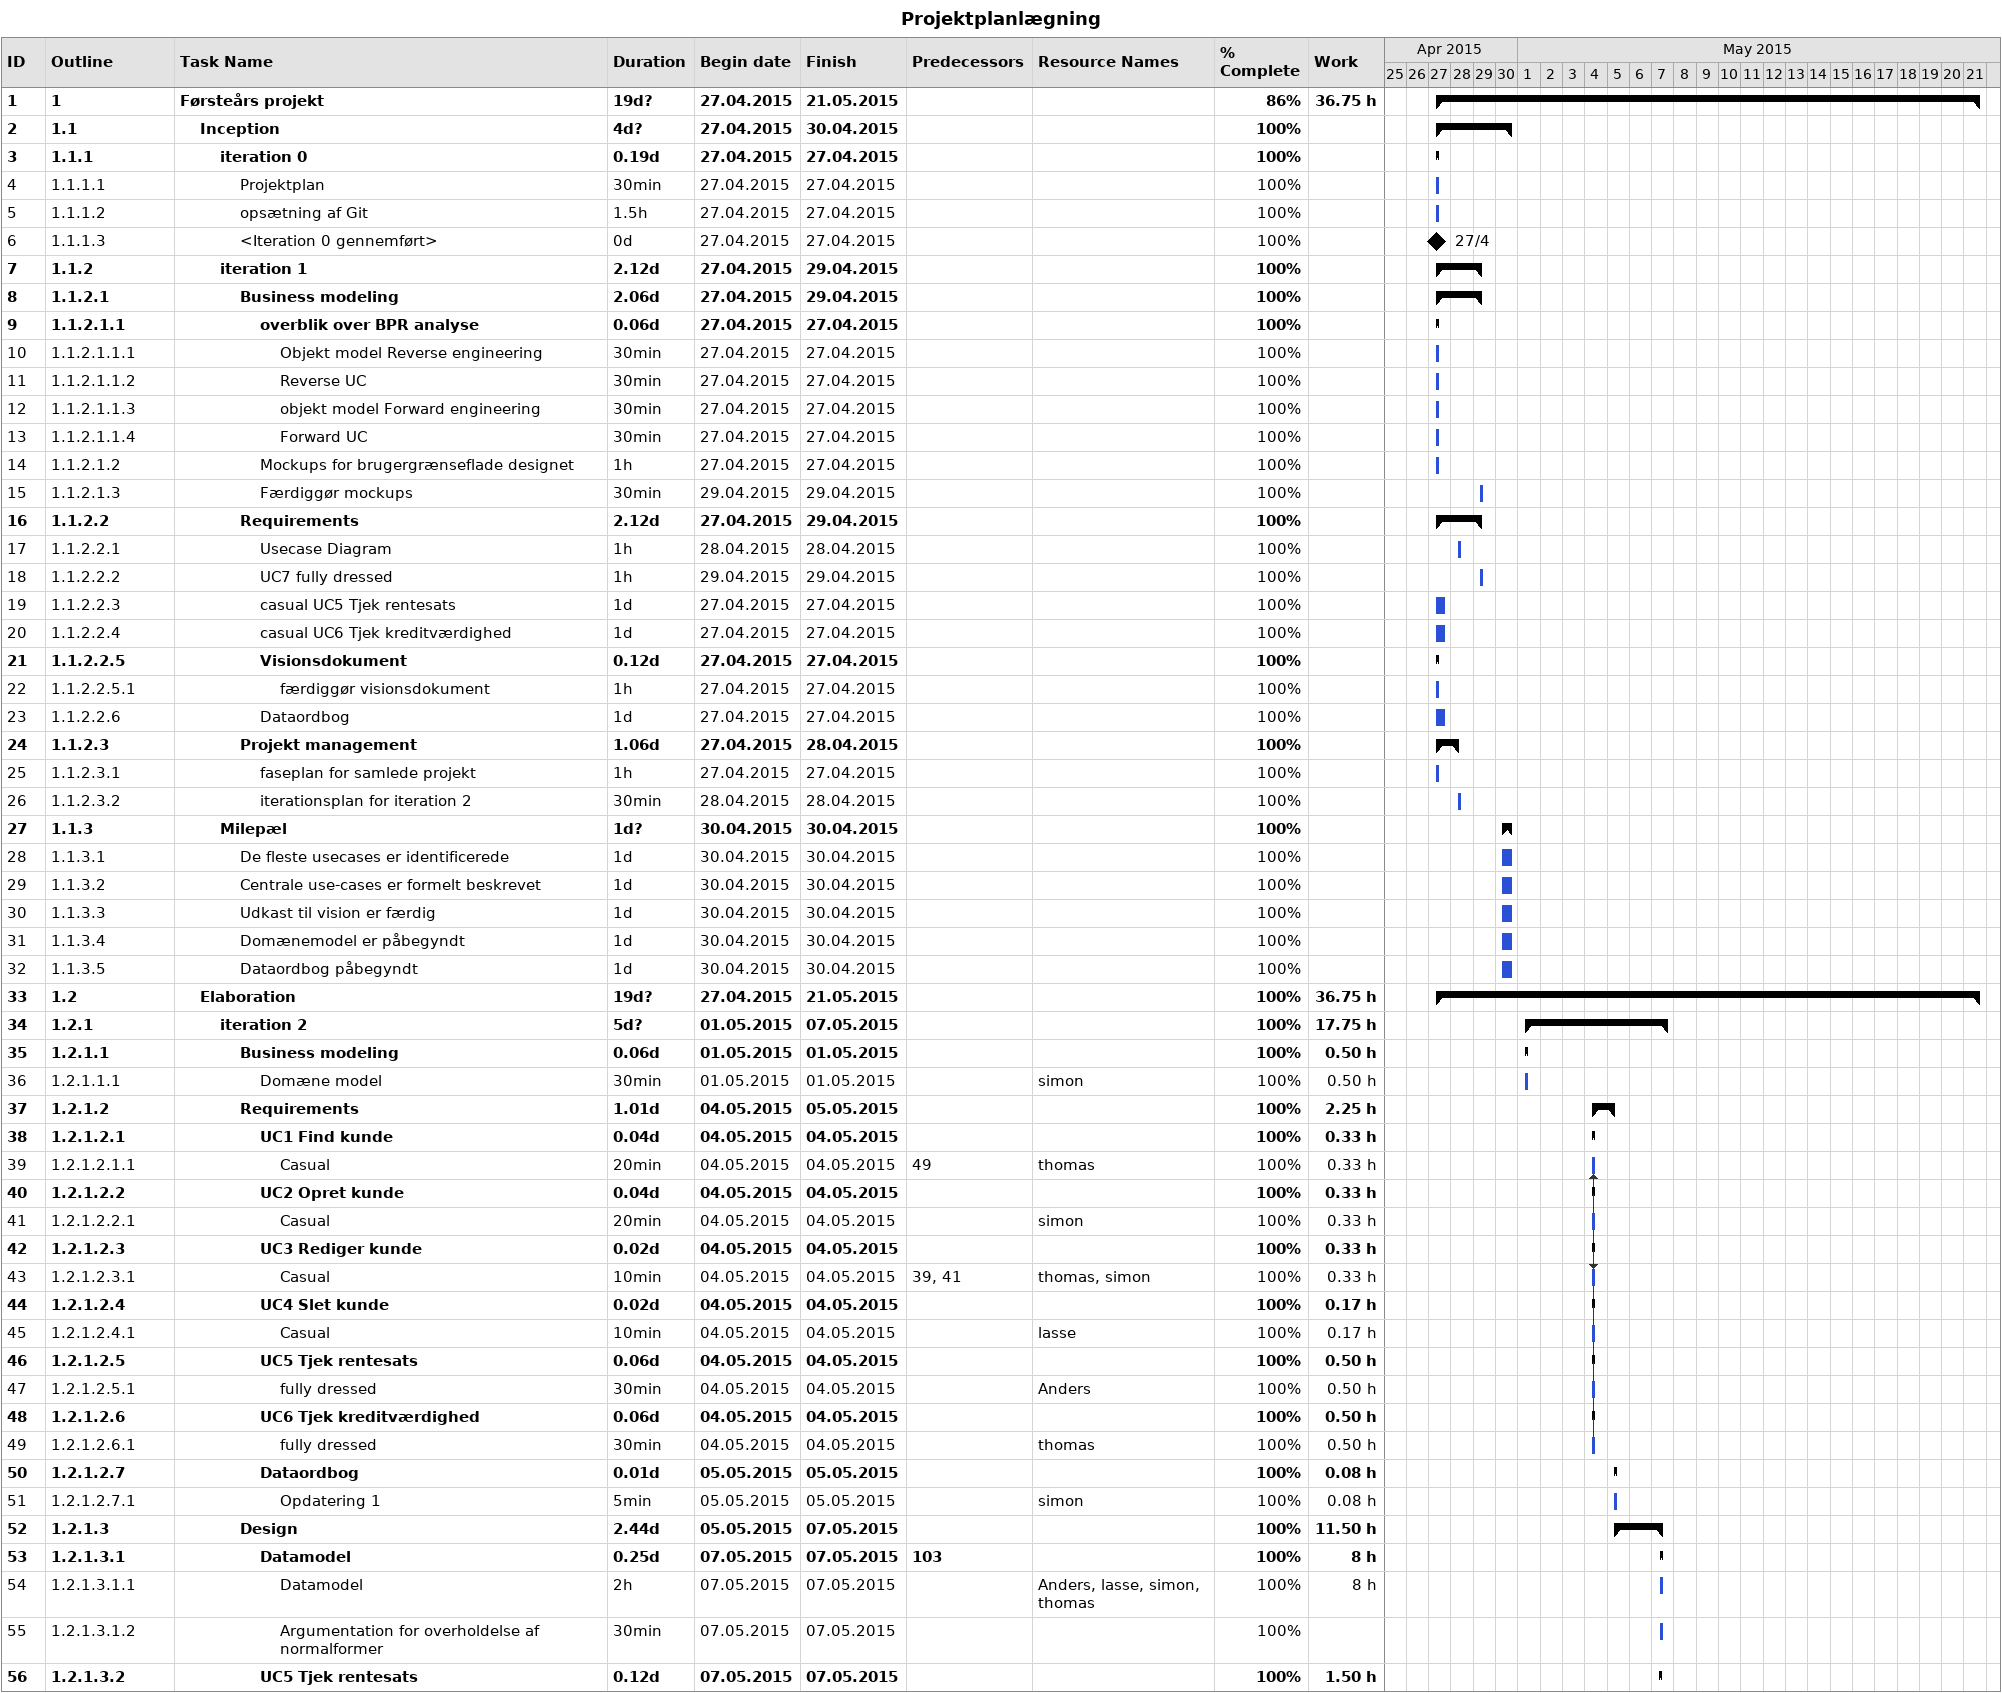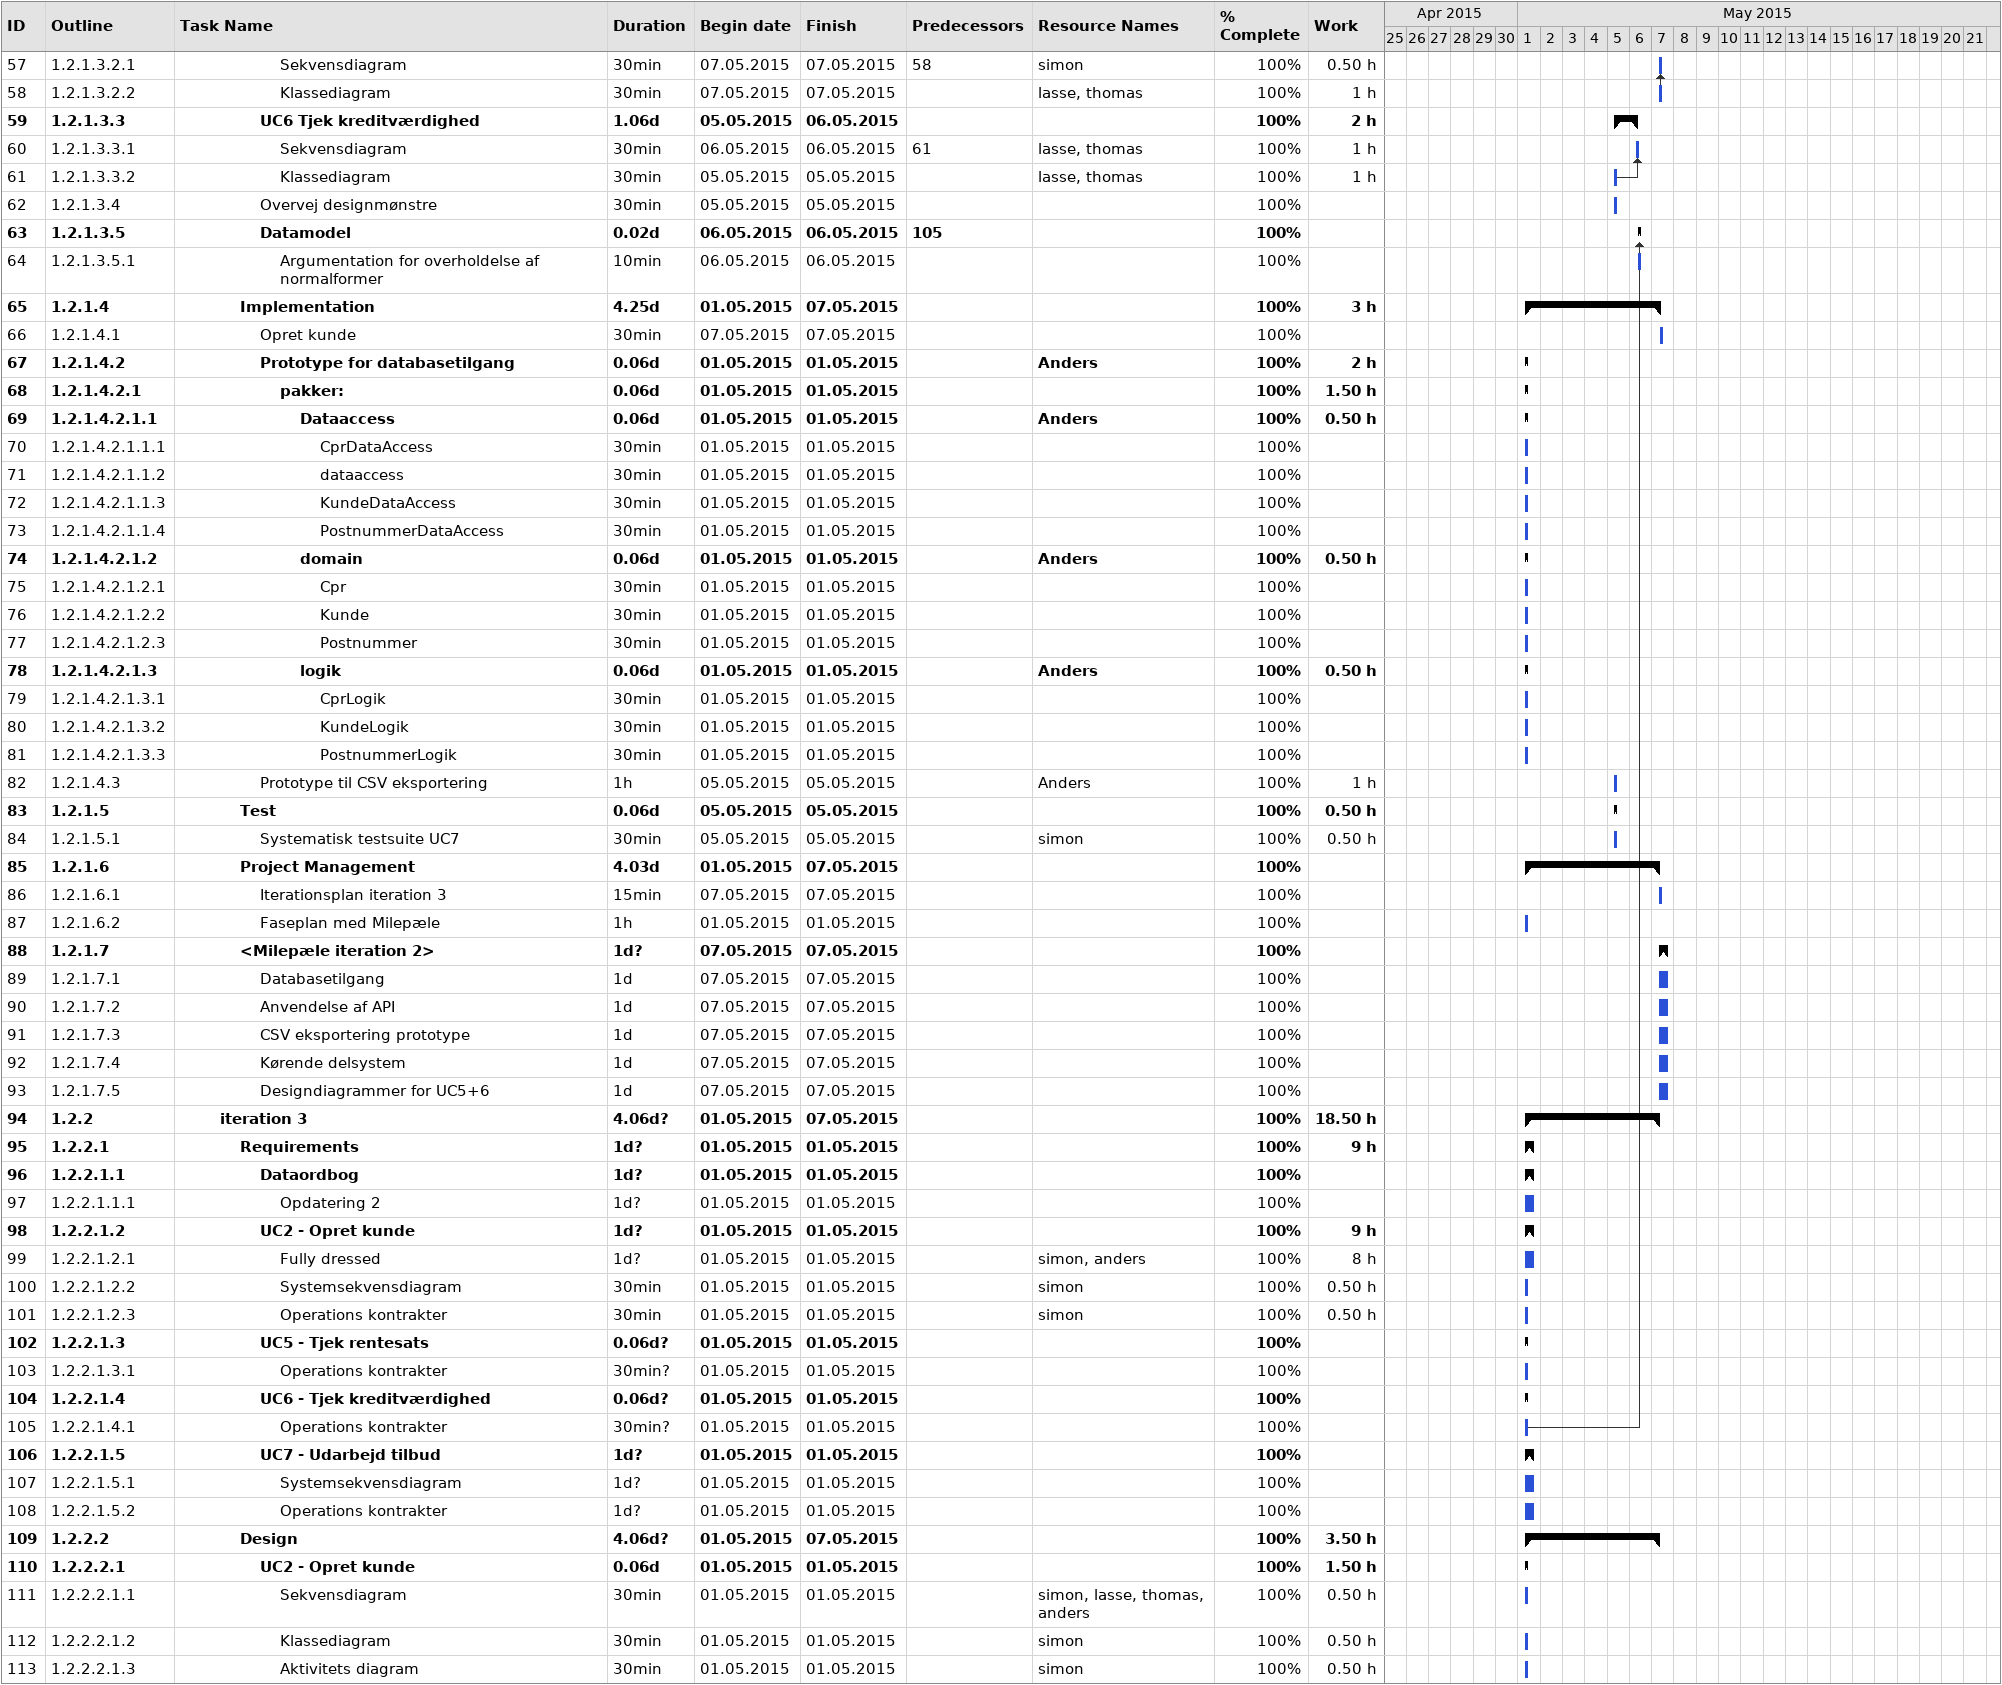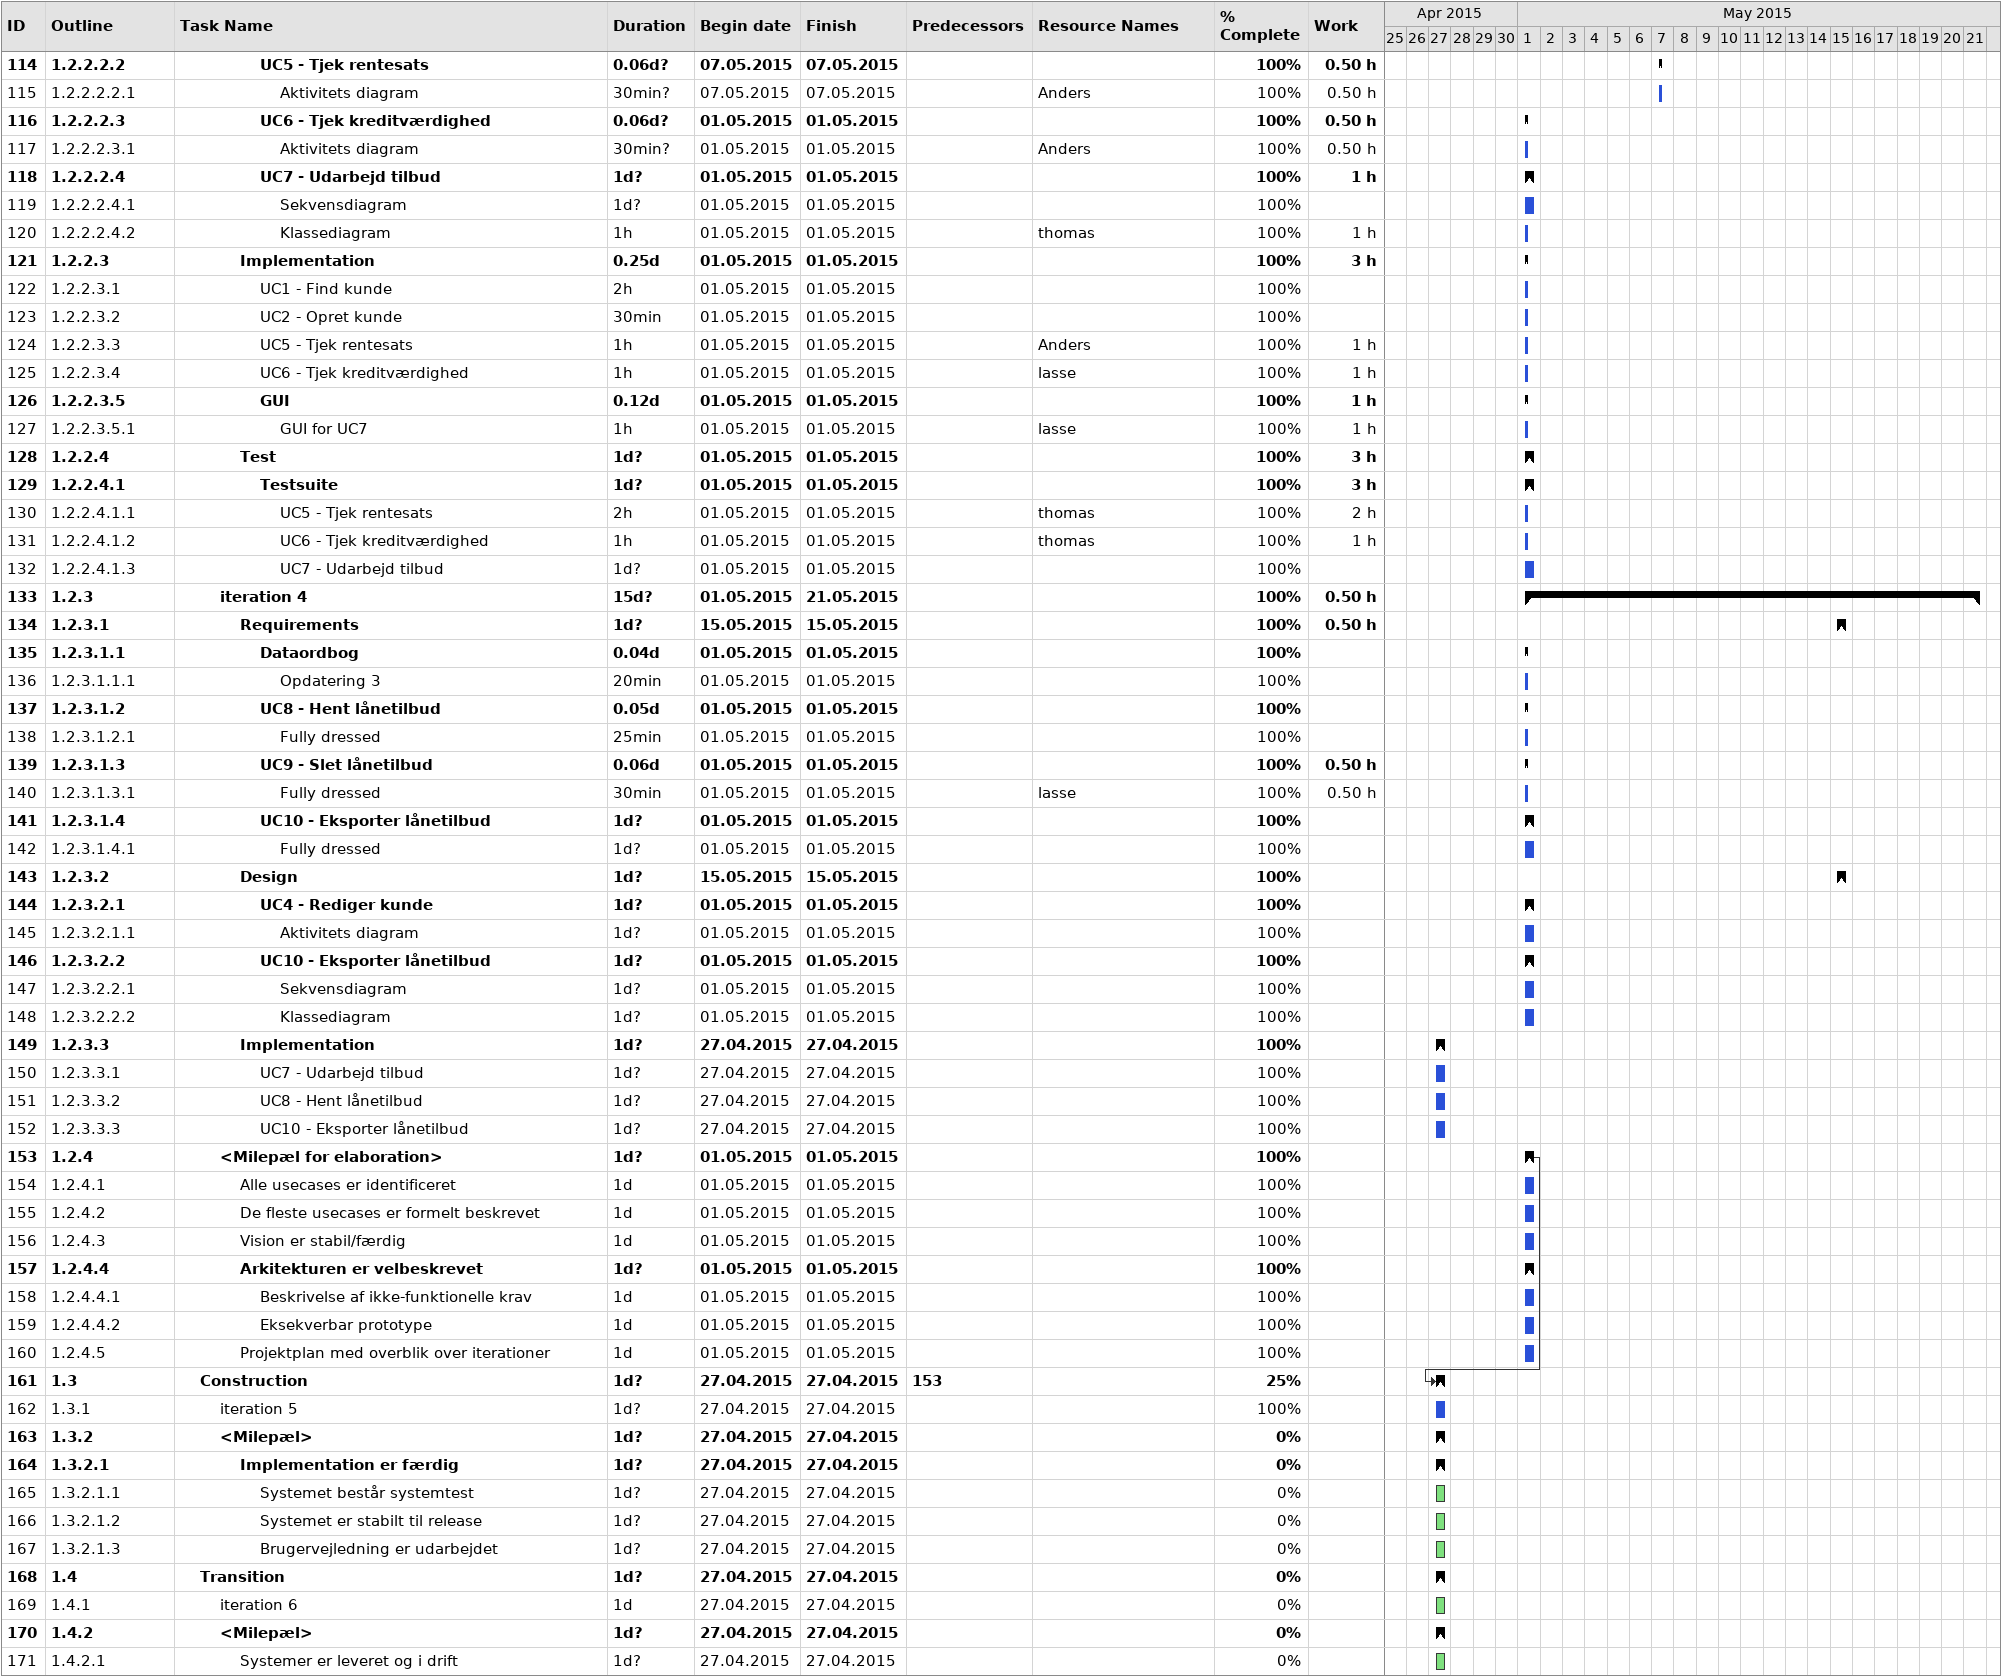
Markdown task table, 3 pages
Projektplanlægning

| ID | WBS | Task | Duration | Start | Finish | Predecessors | Resources | % complete | Work (h) |
|---|---|---|---|---|---|---|---|---|---|
| 1 | 1 | **Førsteårs projekt** | 19d? | 2015-04-27 | 2015-05-21 |  |  | 86 | 36.75 |
| 2 | 1.1 | **Inception** | 4d? | 2015-04-27 | 2015-04-30 |  |  | 100 |  |
| 3 | 1.1.1 | **iteration 0** | 0.19d | 2015-04-27 | 2015-04-27 |  |  | 100 |  |
| 4 | 1.1.1.1 | Projektplan | 30min | 2015-04-27 | 2015-04-27 |  |  | 100 |  |
| 5 | 1.1.1.2 | opsætning af Git | 1.5h | 2015-04-27 | 2015-04-27 |  |  | 100 |  |
| 6 | 1.1.1.3 | <Iteration 0 gennemført> | 0d | 2015-04-27 | 2015-04-27 |  |  | 100 |  |
| 7 | 1.1.2 | **iteration 1** | 2.12d | 2015-04-27 | 2015-04-29 |  |  | 100 |  |
| 8 | 1.1.2.1 | **Business modeling** | 2.06d | 2015-04-27 | 2015-04-29 |  |  | 100 |  |
| 9 | 1.1.2.1.1 | **overblik over BPR analyse** | 0.06d | 2015-04-27 | 2015-04-27 |  |  | 100 |  |
| 10 | 1.1.2.1.1.1 | Objekt model Reverse engineering | 30min | 2015-04-27 | 2015-04-27 |  |  | 100 |  |
| 11 | 1.1.2.1.1.2 | Reverse UC | 30min | 2015-04-27 | 2015-04-27 |  |  | 100 |  |
| 12 | 1.1.2.1.1.3 | objekt model Forward engineering | 30min | 2015-04-27 | 2015-04-27 |  |  | 100 |  |
| 13 | 1.1.2.1.1.4 | Forward UC | 30min | 2015-04-27 | 2015-04-27 |  |  | 100 |  |
| 14 | 1.1.2.1.2 | Mockups for brugergrænseflade designet | 1h | 2015-04-27 | 2015-04-27 |  |  | 100 |  |
| 15 | 1.1.2.1.3 | Færdiggør mockups | 30min | 2015-04-29 | 2015-04-29 |  |  | 100 |  |
| 16 | 1.1.2.2 | **Requirements** | 2.12d | 2015-04-27 | 2015-04-29 |  |  | 100 |  |
| 17 | 1.1.2.2.1 | Usecase Diagram | 1h | 2015-04-28 | 2015-04-28 |  |  | 100 |  |
| 18 | 1.1.2.2.2 | UC7 fully dressed | 1h | 2015-04-29 | 2015-04-29 |  |  | 100 |  |
| 19 | 1.1.2.2.3 | casual UC5 Tjek rentesats | 1d | 2015-04-27 | 2015-04-27 |  |  | 100 |  |
| 20 | 1.1.2.2.4 | casual UC6 Tjek kreditværdighed | 1d | 2015-04-27 | 2015-04-27 |  |  | 100 |  |
| 21 | 1.1.2.2.5 | **Visionsdokument** | 0.12d | 2015-04-27 | 2015-04-27 |  |  | 100 |  |
| 22 | 1.1.2.2.5.1 | færdiggør visionsdokument | 1h | 2015-04-27 | 2015-04-27 |  |  | 100 |  |
| 23 | 1.1.2.2.6 | Dataordbog | 1d | 2015-04-27 | 2015-04-27 |  |  | 100 |  |
| 24 | 1.1.2.3 | **Projekt management** | 1.06d | 2015-04-27 | 2015-04-28 |  |  | 100 |  |
| 25 | 1.1.2.3.1 | faseplan for samlede projekt | 1h | 2015-04-27 | 2015-04-27 |  |  | 100 |  |
| 26 | 1.1.2.3.2 | iterationsplan for iteration 2 | 30min | 2015-04-28 | 2015-04-28 |  |  | 100 |  |
| 27 | 1.1.3 | **Milepæl** | 1d? | 2015-04-30 | 2015-04-30 |  |  | 100 |  |
| 28 | 1.1.3.1 | De fleste usecases er identificerede | 1d | 2015-04-30 | 2015-04-30 |  |  | 100 |  |
| 29 | 1.1.3.2 | Centrale use-cases er formelt beskrevet | 1d | 2015-04-30 | 2015-04-30 |  |  | 100 |  |
| 30 | 1.1.3.3 | Udkast til vision er færdig | 1d | 2015-04-30 | 2015-04-30 |  |  | 100 |  |
| 31 | 1.1.3.4 | Domænemodel er påbegyndt | 1d | 2015-04-30 | 2015-04-30 |  |  | 100 |  |
| 32 | 1.1.3.5 | Dataordbog påbegyndt | 1d | 2015-04-30 | 2015-04-30 |  |  | 100 |  |
| 33 | 1.2 | **Elaboration** | 19d? | 2015-04-27 | 2015-05-21 |  |  | 100 | 36.75 |
| 34 | 1.2.1 | **iteration 2** | 5d? | 2015-05-01 | 2015-05-07 |  |  | 100 | 17.75 |
| 35 | 1.2.1.1 | **Business modeling** | 0.06d | 2015-05-01 | 2015-05-01 |  |  | 100 | 0.50 |
| 36 | 1.2.1.1.1 | Domæne model | 30min | 2015-05-01 | 2015-05-01 |  | simon | 100 | 0.50 |
| 37 | 1.2.1.2 | **Requirements** | 1.01d | 2015-05-04 | 2015-05-05 |  |  | 100 | 2.25 |
| 38 | 1.2.1.2.1 | **UC1 Find kunde** | 0.04d | 2015-05-04 | 2015-05-04 |  |  | 100 | 0.33 |
| 39 | 1.2.1.2.1.1 | Casual | 20min | 2015-05-04 | 2015-05-04 | 49 | thomas | 100 | 0.33 |
| 40 | 1.2.1.2.2 | **UC2 Opret kunde** | 0.04d | 2015-05-04 | 2015-05-04 |  |  | 100 | 0.33 |
| 41 | 1.2.1.2.2.1 | Casual | 20min | 2015-05-04 | 2015-05-04 |  | simon | 100 | 0.33 |
| 42 | 1.2.1.2.3 | **UC3 Rediger kunde** | 0.02d | 2015-05-04 | 2015-05-04 |  |  | 100 | 0.33 |
| 43 | 1.2.1.2.3.1 | Casual | 10min | 2015-05-04 | 2015-05-04 | 39, 41 | thomas, simon | 100 | 0.33 |
| 44 | 1.2.1.2.4 | **UC4 Slet kunde** | 0.02d | 2015-05-04 | 2015-05-04 |  |  | 100 | 0.17 |
| 45 | 1.2.1.2.4.1 | Casual | 10min | 2015-05-04 | 2015-05-04 |  | lasse | 100 | 0.17 |
| 46 | 1.2.1.2.5 | **UC5 Tjek rentesats** | 0.06d | 2015-05-04 | 2015-05-04 |  |  | 100 | 0.50 |
| 47 | 1.2.1.2.5.1 | fully dressed | 30min | 2015-05-04 | 2015-05-04 |  | Anders | 100 | 0.50 |
| 48 | 1.2.1.2.6 | **UC6 Tjek kreditværdighed** | 0.06d | 2015-05-04 | 2015-05-04 |  |  | 100 | 0.50 |
| 49 | 1.2.1.2.6.1 | fully dressed | 30min | 2015-05-04 | 2015-05-04 |  | thomas | 100 | 0.50 |
| 50 | 1.2.1.2.7 | **Dataordbog** | 0.01d | 2015-05-05 | 2015-05-05 |  |  | 100 | 0.08 |
| 51 | 1.2.1.2.7.1 | Opdatering 1 | 5min | 2015-05-05 | 2015-05-05 |  | simon | 100 | 0.08 |
| 52 | 1.2.1.3 | **Design** | 2.44d | 2015-05-05 | 2015-05-07 |  |  | 100 | 11.50 |
| 53 | 1.2.1.3.1 | **Datamodel** | 0.25d | 2015-05-07 | 2015-05-07 | 103 |  | 100 | 8 |
| 54 | 1.2.1.3.1.1 | Datamodel | 2h | 2015-05-07 | 2015-05-07 |  | Anders, lasse, simon, thomas | 100 | 8 |
| 55 | 1.2.1.3.1.2 | Argumentation for overholdelse af normalformer | 30min | 2015-05-07 | 2015-05-07 |  |  | 100 |  |
| 56 | 1.2.1.3.2 | **UC5 Tjek rentesats** | 0.12d | 2015-05-07 | 2015-05-07 |  |  | 100 | 1.50 |
| 57 | 1.2.1.3.2.1 | Sekvensdiagram | 30min | 2015-05-07 | 2015-05-07 | 58 | simon | 100 | 0.50 |
| 58 | 1.2.1.3.2.2 | Klassediagram | 30min | 2015-05-07 | 2015-05-07 |  | lasse, thomas | 100 | 1 |
| 59 | 1.2.1.3.3 | **UC6 Tjek kreditværdighed** | 1.06d | 2015-05-05 | 2015-05-06 |  |  | 100 | 2 |
| 60 | 1.2.1.3.3.1 | Sekvensdiagram | 30min | 2015-05-06 | 2015-05-06 | 61 | lasse, thomas | 100 | 1 |
| 61 | 1.2.1.3.3.2 | Klassediagram | 30min | 2015-05-05 | 2015-05-05 |  | lasse, thomas | 100 | 1 |
| 62 | 1.2.1.3.4 | Overvej designmønstre | 30min | 2015-05-05 | 2015-05-05 |  |  | 100 |  |
| 63 | 1.2.1.3.5 | **Datamodel** | 0.02d | 2015-05-06 | 2015-05-06 | 105 |  | 100 |  |
| 64 | 1.2.1.3.5.1 | Argumentation for overholdelse af normalformer | 10min | 2015-05-06 | 2015-05-06 |  |  | 100 |  |
| 65 | 1.2.1.4 | **Implementation** | 4.25d | 2015-05-01 | 2015-05-07 |  |  | 100 | 3 |
| 66 | 1.2.1.4.1 | Opret kunde | 30min | 2015-05-07 | 2015-05-07 |  |  | 100 |  |
| 67 | 1.2.1.4.2 | **Prototype for databasetilgang** | 0.06d | 2015-05-01 | 2015-05-01 |  | Anders | 100 | 2 |
| 68 | 1.2.1.4.2.1 | **pakker:** | 0.06d | 2015-05-01 | 2015-05-01 |  |  | 100 | 1.50 |
| 69 | 1.2.1.4.2.1.1 | **Dataaccess** | 0.06d | 2015-05-01 | 2015-05-01 |  | Anders | 100 | 0.50 |
| 70 | 1.2.1.4.2.1.1.1 | CprDataAccess | 30min | 2015-05-01 | 2015-05-01 |  |  | 100 |  |
| 71 | 1.2.1.4.2.1.1.2 | dataaccess | 30min | 2015-05-01 | 2015-05-01 |  |  | 100 |  |
| 72 | 1.2.1.4.2.1.1.3 | KundeDataAccess | 30min | 2015-05-01 | 2015-05-01 |  |  | 100 |  |
| 73 | 1.2.1.4.2.1.1.4 | PostnummerDataAccess | 30min | 2015-05-01 | 2015-05-01 |  |  | 100 |  |
| 74 | 1.2.1.4.2.1.2 | **domain** | 0.06d | 2015-05-01 | 2015-05-01 |  | Anders | 100 | 0.50 |
| 75 | 1.2.1.4.2.1.2.1 | Cpr | 30min | 2015-05-01 | 2015-05-01 |  |  | 100 |  |
| 76 | 1.2.1.4.2.1.2.2 | Kunde | 30min | 2015-05-01 | 2015-05-01 |  |  | 100 |  |
| 77 | 1.2.1.4.2.1.2.3 | Postnummer | 30min | 2015-05-01 | 2015-05-01 |  |  | 100 |  |
| 78 | 1.2.1.4.2.1.3 | **logik** | 0.06d | 2015-05-01 | 2015-05-01 |  | Anders | 100 | 0.50 |
| 79 | 1.2.1.4.2.1.3.1 | CprLogik | 30min | 2015-05-01 | 2015-05-01 |  |  | 100 |  |
| 80 | 1.2.1.4.2.1.3.2 | KundeLogik | 30min | 2015-05-01 | 2015-05-01 |  |  | 100 |  |
| 81 | 1.2.1.4.2.1.3.3 | PostnummerLogik | 30min | 2015-05-01 | 2015-05-01 |  |  | 100 |  |
| 82 | 1.2.1.4.3 | Prototype til CSV eksportering | 1h | 2015-05-05 | 2015-05-05 |  | Anders | 100 | 1 |
| 83 | 1.2.1.5 | **Test** | 0.06d | 2015-05-05 | 2015-05-05 |  |  | 100 | 0.50 |
| 84 | 1.2.1.5.1 | Systematisk testsuite UC7 | 30min | 2015-05-05 | 2015-05-05 |  | simon | 100 | 0.50 |
| 85 | 1.2.1.6 | **Project Management** | 4.03d | 2015-05-01 | 2015-05-07 |  |  | 100 |  |
| 86 | 1.2.1.6.1 | Iterationsplan iteration 3 | 15min | 2015-05-07 | 2015-05-07 |  |  | 100 |  |
| 87 | 1.2.1.6.2 | Faseplan med Milepæle | 1h | 2015-05-01 | 2015-05-01 |  |  | 100 |  |
| 88 | 1.2.1.7 | **<Milepæle iteration 2>** | 1d? | 2015-05-07 | 2015-05-07 |  |  | 100 |  |
| 89 | 1.2.1.7.1 | Databasetilgang | 1d | 2015-05-07 | 2015-05-07 |  |  | 100 |  |
| 90 | 1.2.1.7.2 | Anvendelse af API | 1d | 2015-05-07 | 2015-05-07 |  |  | 100 |  |
| 91 | 1.2.1.7.3 | CSV eksportering prototype | 1d | 2015-05-07 | 2015-05-07 |  |  | 100 |  |
| 92 | 1.2.1.7.4 | Kørende delsystem | 1d | 2015-05-07 | 2015-05-07 |  |  | 100 |  |
| 93 | 1.2.1.7.5 | Designdiagrammer for UC5+6 | 1d | 2015-05-07 | 2015-05-07 |  |  | 100 |  |
| 94 | 1.2.2 | **iteration 3** | 4.06d? | 2015-05-01 | 2015-05-07 |  |  | 100 | 18.50 |
| 95 | 1.2.2.1 | **Requirements** | 1d? | 2015-05-01 | 2015-05-01 |  |  | 100 | 9 |
| 96 | 1.2.2.1.1 | **Dataordbog** | 1d? | 2015-05-01 | 2015-05-01 |  |  | 100 |  |
| 97 | 1.2.2.1.1.1 | Opdatering 2 | 1d? | 2015-05-01 | 2015-05-01 |  |  | 100 |  |
| 98 | 1.2.2.1.2 | **UC2 - Opret kunde** | 1d? | 2015-05-01 | 2015-05-01 |  |  | 100 | 9 |
| 99 | 1.2.2.1.2.1 | Fully dressed | 1d? | 2015-05-01 | 2015-05-01 |  | simon, anders | 100 | 8 |
| 100 | 1.2.2.1.2.2 | Systemsekvensdiagram | 30min | 2015-05-01 | 2015-05-01 |  | simon | 100 | 0.50 |
| 101 | 1.2.2.1.2.3 | Operations kontrakter | 30min | 2015-05-01 | 2015-05-01 |  | simon | 100 | 0.50 |
| 102 | 1.2.2.1.3 | **UC5 - Tjek rentesats** | 0.06d? | 2015-05-01 | 2015-05-01 |  |  | 100 |  |
| 103 | 1.2.2.1.3.1 | Operations kontrakter | 30min? | 2015-05-01 | 2015-05-01 |  |  | 100 |  |
| 104 | 1.2.2.1.4 | **UC6 - Tjek kreditværdighed** | 0.06d? | 2015-05-01 | 2015-05-01 |  |  | 100 |  |
| 105 | 1.2.2.1.4.1 | Operations kontrakter | 30min? | 2015-05-01 | 2015-05-01 |  |  | 100 |  |
| 106 | 1.2.2.1.5 | **UC7 - Udarbejd tilbud** | 1d? | 2015-05-01 | 2015-05-01 |  |  | 100 |  |
| 107 | 1.2.2.1.5.1 | Systemsekvensdiagram | 1d? | 2015-05-01 | 2015-05-01 |  |  | 100 |  |
| 108 | 1.2.2.1.5.2 | Operations kontrakter | 1d? | 2015-05-01 | 2015-05-01 |  |  | 100 |  |
| 109 | 1.2.2.2 | **Design** | 4.06d? | 2015-05-01 | 2015-05-07 |  |  | 100 | 3.50 |
| 110 | 1.2.2.2.1 | **UC2 - Opret kunde** | 0.06d | 2015-05-01 | 2015-05-01 |  |  | 100 | 1.50 |
| 111 | 1.2.2.2.1.1 | Sekvensdiagram | 30min | 2015-05-01 | 2015-05-01 |  | simon, lasse, thomas, anders | 100 | 0.50 |
| 112 | 1.2.2.2.1.2 | Klassediagram | 30min | 2015-05-01 | 2015-05-01 |  | simon | 100 | 0.50 |
| 113 | 1.2.2.2.1.3 | Aktivitets diagram | 30min | 2015-05-01 | 2015-05-01 |  | simon | 100 | 0.50 |
| 114 | 1.2.2.2.2 | **UC5 - Tjek rentesats** | 0.06d? | 2015-05-07 | 2015-05-07 |  |  | 100 | 0.50 |
| 115 | 1.2.2.2.2.1 | Aktivitets diagram | 30min? | 2015-05-07 | 2015-05-07 |  | Anders | 100 | 0.50 |
| 116 | 1.2.2.2.3 | **UC6 - Tjek kreditværdighed** | 0.06d? | 2015-05-01 | 2015-05-01 |  |  | 100 | 0.50 |
| 117 | 1.2.2.2.3.1 | Aktivitets diagram | 30min? | 2015-05-01 | 2015-05-01 |  | Anders | 100 | 0.50 |
| 118 | 1.2.2.2.4 | **UC7 - Udarbejd tilbud** | 1d? | 2015-05-01 | 2015-05-01 |  |  | 100 | 1 |
| 119 | 1.2.2.2.4.1 | Sekvensdiagram | 1d? | 2015-05-01 | 2015-05-01 |  |  | 100 |  |
| 120 | 1.2.2.2.4.2 | Klassediagram | 1h | 2015-05-01 | 2015-05-01 |  | thomas | 100 | 1 |
| 121 | 1.2.2.3 | **Implementation** | 0.25d | 2015-05-01 | 2015-05-01 |  |  | 100 | 3 |
| 122 | 1.2.2.3.1 | UC1 - Find kunde | 2h | 2015-05-01 | 2015-05-01 |  |  | 100 |  |
| 123 | 1.2.2.3.2 | UC2 - Opret kunde | 30min | 2015-05-01 | 2015-05-01 |  |  | 100 |  |
| 124 | 1.2.2.3.3 | UC5 - Tjek rentesats | 1h | 2015-05-01 | 2015-05-01 |  | Anders | 100 | 1 |
| 125 | 1.2.2.3.4 | UC6 - Tjek kreditværdighed | 1h | 2015-05-01 | 2015-05-01 |  | lasse | 100 | 1 |
| 126 | 1.2.2.3.5 | **GUI** | 0.12d | 2015-05-01 | 2015-05-01 |  |  | 100 | 1 |
| 127 | 1.2.2.3.5.1 | GUI for UC7 | 1h | 2015-05-01 | 2015-05-01 |  | lasse | 100 | 1 |
| 128 | 1.2.2.4 | **Test** | 1d? | 2015-05-01 | 2015-05-01 |  |  | 100 | 3 |
| 129 | 1.2.2.4.1 | **Testsuite** | 1d? | 2015-05-01 | 2015-05-01 |  |  | 100 | 3 |
| 130 | 1.2.2.4.1.1 | UC5 - Tjek rentesats | 2h | 2015-05-01 | 2015-05-01 |  | thomas | 100 | 2 |
| 131 | 1.2.2.4.1.2 | UC6 - Tjek kreditværdighed | 1h | 2015-05-01 | 2015-05-01 |  | thomas | 100 | 1 |
| 132 | 1.2.2.4.1.3 | UC7 - Udarbejd tilbud | 1d? | 2015-05-01 | 2015-05-01 |  |  | 100 |  |
| 133 | 1.2.3 | **iteration 4** | 15d? | 2015-05-01 | 2015-05-21 |  |  | 100 | 0.50 |
| 134 | 1.2.3.1 | **Requirements** | 1d? | 2015-05-15 | 2015-05-15 |  |  | 100 | 0.50 |
| 135 | 1.2.3.1.1 | **Dataordbog** | 0.04d | 2015-05-01 | 2015-05-01 |  |  | 100 |  |
| 136 | 1.2.3.1.1.1 | Opdatering 3 | 20min | 2015-05-01 | 2015-05-01 |  |  | 100 |  |
| 137 | 1.2.3.1.2 | **UC8 - Hent lånetilbud** | 0.05d | 2015-05-01 | 2015-05-01 |  |  | 100 |  |
| 138 | 1.2.3.1.2.1 | Fully dressed | 25min | 2015-05-01 | 2015-05-01 |  |  | 100 |  |
| 139 | 1.2.3.1.3 | **UC9 - Slet lånetilbud** | 0.06d | 2015-05-01 | 2015-05-01 |  |  | 100 | 0.50 |
| 140 | 1.2.3.1.3.1 | Fully dressed | 30min | 2015-05-01 | 2015-05-01 |  | lasse | 100 | 0.50 |
| 141 | 1.2.3.1.4 | **UC10 - Eksporter lånetilbud** | 1d? | 2015-05-01 | 2015-05-01 |  |  | 100 |  |
| 142 | 1.2.3.1.4.1 | Fully dressed | 1d? | 2015-05-01 | 2015-05-01 |  |  | 100 |  |
| 143 | 1.2.3.2 | **Design** | 1d? | 2015-05-15 | 2015-05-15 |  |  | 100 |  |
| 144 | 1.2.3.2.1 | **UC4 - Rediger kunde** | 1d? | 2015-05-01 | 2015-05-01 |  |  | 100 |  |
| 145 | 1.2.3.2.1.1 | Aktivitets diagram | 1d? | 2015-05-01 | 2015-05-01 |  |  | 100 |  |
| 146 | 1.2.3.2.2 | **UC10 - Eksporter lånetilbud** | 1d? | 2015-05-01 | 2015-05-01 |  |  | 100 |  |
| 147 | 1.2.3.2.2.1 | Sekvensdiagram | 1d? | 2015-05-01 | 2015-05-01 |  |  | 100 |  |
| 148 | 1.2.3.2.2.2 | Klassediagram | 1d? | 2015-05-01 | 2015-05-01 |  |  | 100 |  |
| 149 | 1.2.3.3 | **Implementation** | 1d? | 2015-04-27 | 2015-04-27 |  |  | 100 |  |
| 150 | 1.2.3.3.1 | UC7 - Udarbejd tilbud | 1d? | 2015-04-27 | 2015-04-27 |  |  | 100 |  |
| 151 | 1.2.3.3.2 | UC8 - Hent lånetilbud | 1d? | 2015-04-27 | 2015-04-27 |  |  | 100 |  |
| 152 | 1.2.3.3.3 | UC10 - Eksporter lånetilbud | 1d? | 2015-04-27 | 2015-04-27 |  |  | 100 |  |
| 153 | 1.2.4 | **<Milepæl for elaboration>** | 1d? | 2015-05-01 | 2015-05-01 |  |  | 100 |  |
| 154 | 1.2.4.1 | Alle usecases er identificeret | 1d | 2015-05-01 | 2015-05-01 |  |  | 100 |  |
| 155 | 1.2.4.2 | De fleste usecases er formelt beskrevet | 1d | 2015-05-01 | 2015-05-01 |  |  | 100 |  |
| 156 | 1.2.4.3 | Vision er stabil/færdig | 1d | 2015-05-01 | 2015-05-01 |  |  | 100 |  |
| 157 | 1.2.4.4 | **Arkitekturen er velbeskrevet** | 1d? | 2015-05-01 | 2015-05-01 |  |  | 100 |  |
| 158 | 1.2.4.4.1 | Beskrivelse af ikke-funktionelle krav | 1d | 2015-05-01 | 2015-05-01 |  |  | 100 |  |
| 159 | 1.2.4.4.2 | Eksekverbar prototype | 1d | 2015-05-01 | 2015-05-01 |  |  | 100 |  |
| 160 | 1.2.4.5 | Projektplan med overblik over iterationer | 1d | 2015-05-01 | 2015-05-01 |  |  | 100 |  |
| 161 | 1.3 | **Construction** | 1d? | 2015-04-27 | 2015-04-27 | 153 |  | 25 |  |
| 162 | 1.3.1 | iteration 5 | 1d? | 2015-04-27 | 2015-04-27 |  |  | 100 |  |
| 163 | 1.3.2 | **<Milepæl>** | 1d? | 2015-04-27 | 2015-04-27 |  |  | 0 |  |
| 164 | 1.3.2.1 | **Implementation er færdig** | 1d? | 2015-04-27 | 2015-04-27 |  |  | 0 |  |
| 165 | 1.3.2.1.1 | Systemet består systemtest | 1d? | 2015-04-27 | 2015-04-27 |  |  | 0 |  |
| 166 | 1.3.2.1.2 | Systemet er stabilt til release | 1d? | 2015-04-27 | 2015-04-27 |  |  | 0 |  |
| 167 | 1.3.2.1.3 | Brugervejledning er udarbejdet | 1d? | 2015-04-27 | 2015-04-27 |  |  | 0 |  |
| 168 | 1.4 | **Transition** | 1d? | 2015-04-27 | 2015-04-27 |  |  | 0 |  |
| 169 | 1.4.1 | iteration 6 | 1d | 2015-04-27 | 2015-04-27 |  |  | 0 |  |
| 170 | 1.4.2 | **<Milepæl>** | 1d? | 2015-04-27 | 2015-04-27 |  |  | 0 |  |
| 171 | 1.4.2.1 | Systemer er leveret og i drift | 1d? | 2015-04-27 | 2015-04-27 |  |  | 0 |  |
